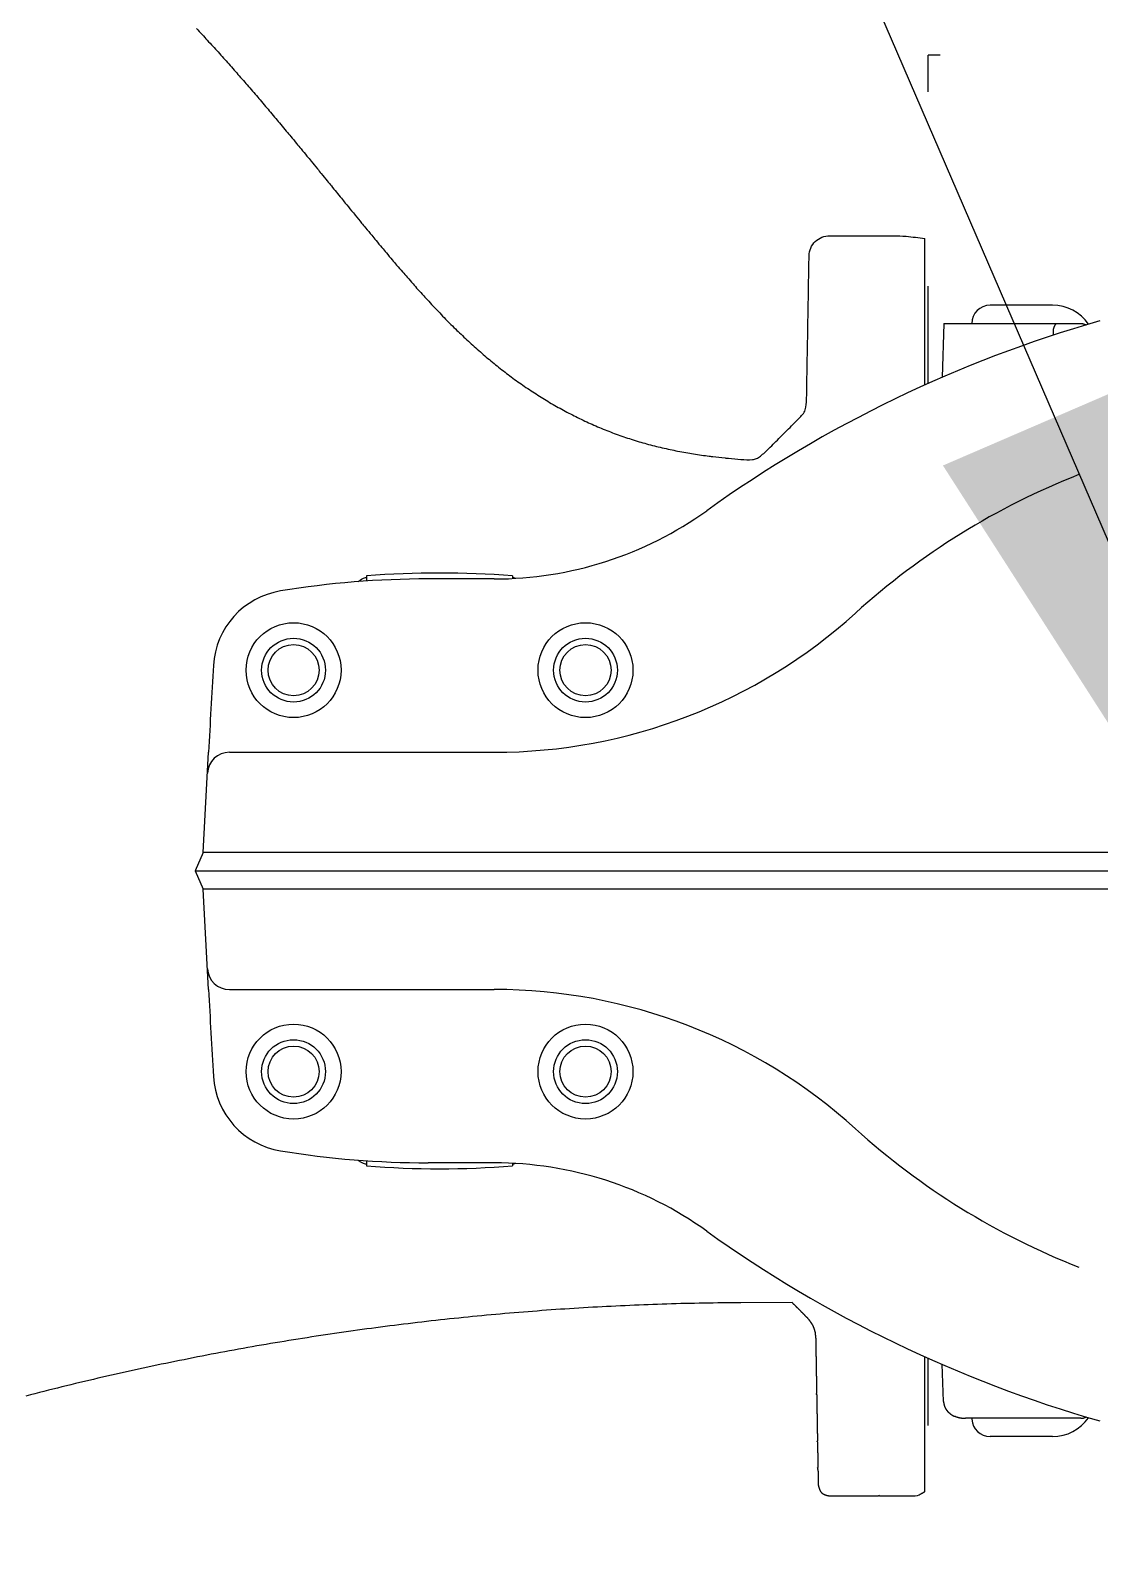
# Model space of a CAD drawing. Extents: x 0 to 216, y -5 to 280.
# Drawn here: x 124.646 to 128.084, y 201.171 to 206.032 of the extents above; entities that cross this region are included whole.
import ezdxf

# ---------------------------------------------------------------- set-up
doc = ezdxf.new("R2010")
doc.units = 0
doc.header["$LTSCALE"] = 10
doc.header["$MEASUREMENT"] = 0
doc.linetypes.add('SHORT_DASH', pattern=[0.125, 0.03125, -0.0625, 0.03125])
doc.layers.add('CADdetails-7-VERYFINE', color=7, linetype='CONTINUOUS')
doc.layers.add('CADdetails-9-EXTRAFINE', color=9, linetype='CONTINUOUS')
doc.styles.add('CADdetails-DIMENSIONS', font='ARIALN.TTF', dxfattribs={"height": 2.38})
doc.dimstyles.new('CADdetails-LEADER', dxfattribs={"dimtxt": 2.38, "dimasz": 2.38, "dimexe": 0.5, "dimexo": 1.5, "dimgap": 1, "dimtad": 0, "dimzin": 0, "dimdsep": 46, "dimtxsty": 'CADdetails-DIMENSIONS', "dimcen": 1, "dimclrd": 256, "dimclre": 256, "dimclrt": 256, "dimadec": 0, "dimazin": 0, "dimtfac": 1, "dimtdec": 4, "dimtofl": 0, "dimtmove": 0, "dimatfit": 3, "dimfxl": 1, "dimtolj": 1, "dimtzin": 0, "dimarcsym": 0})

msp = doc.modelspace()

# ---------------------------------------------------------------- linework, layer by layer
at = {"layer": 'CADdetails-9-EXTRAFINE', "linetype": 'SHORT_DASH'}
for p, q in [((132.2583, 205.9518), (127.532, 205.9518)), ((127.532, 204.8966), (127.532, 205.9518)), ((127.532, 191.2347), (127.532, 201.7638))]:
    msp.add_line(p, q, dxfattribs=at)
at = {"layer": 'CADdetails-9-EXTRAFINE', "linetype": 'Continuous'}
for p, q in [((127.5215, 204.8919), (127.5215, 205.3624)), ((127.9318, 205.1482), (127.7311, 205.1482)), ((127.5829, 205.0895), (127.5769, 204.9163)), ((127.5829, 205.0895), (128.0224, 205.0895)), ((127.934, 205.0639), (127.934, 205.0519)), ((127.9711, 205.0639), (127.9712, 205.0639)), ((125.7031, 204.262), (125.7067, 204.2651)), ((125.7067, 204.2651), (125.7105, 204.2679)), ((125.7105, 204.2679), (125.7167, 204.2711)), ((125.7167, 204.2711), (125.7233, 204.2728)), ((125.7233, 204.2728), (125.727, 204.2733)), ((125.727, 204.2781), (125.727, 204.2617)), ((126.1375, 204.2685), (125.9248, 204.2685)), ((126.1961, 204.2781), (126.1961, 204.2708)), ((126.1961, 204.2733), (126.1998, 204.2728)), ((126.1998, 204.2728), (126.2064, 204.2711)), ((125.7031, 204.262), (125.7004, 204.2595)), ((125.2023, 203.3888), (125.2192, 203.7114)), ((125.286, 203.7114), (126.1375, 203.7114)), ((125.2023, 203.3888), (125.1765, 203.3302)), ((129.7762, 203.3888), (125.2023, 203.3888)), ((125.1765, 203.3302), (129.802, 203.3302)), ((125.1765, 203.3302), (125.2023, 203.2716)), ((129.7762, 203.2716), (125.2023, 203.2716)), ((125.2192, 202.949), (125.2023, 203.2716)), ((125.286, 202.949), (126.1375, 202.949)), ((125.7004, 202.4008), (125.7031, 202.3984)), ((125.7067, 202.3953), (125.7031, 202.3984)), ((125.7105, 202.3925), (125.7067, 202.3953)), ((125.7167, 202.3893), (125.7105, 202.3925)), ((125.7233, 202.3876), (125.7167, 202.3893)), ((125.727, 202.3871), (125.7233, 202.3876)), ((125.727, 202.3987), (125.727, 202.3823)), ((126.1375, 202.3919), (125.9248, 202.3919)), ((126.1961, 202.3903), (126.1961, 202.3823)), ((126.1998, 202.3876), (126.1961, 202.3871)), ((126.2064, 202.3893), (126.1998, 202.3876)), ((126.2069, 202.3896), (126.2064, 202.3893)), ((126.5135, 201.9307), (126.4987, 201.9299)), ((126.5284, 201.9314), (126.5135, 201.9307)), ((126.5433, 201.9321), (126.5284, 201.9314)), ((126.5582, 201.9328), (126.5433, 201.9321)), ((126.573, 201.9335), (126.5582, 201.9328)), ((126.5879, 201.9341), (126.573, 201.9335)), ((126.6028, 201.9348), (126.5879, 201.9341)), ((126.6177, 201.9354), (126.6028, 201.9348)), ((126.6326, 201.9359), (126.6177, 201.9354)), ((126.6475, 201.9365), (126.6326, 201.9359)), ((126.6623, 201.937), (126.6475, 201.9365)), ((126.6772, 201.9375), (126.6623, 201.937)), ((126.6921, 201.938), (126.6772, 201.9375)), ((126.707, 201.9384), (126.6921, 201.938)), ((126.7219, 201.9389), (126.707, 201.9384)), ((126.7368, 201.9393), (126.7219, 201.9389)), ((126.7516, 201.9397), (126.7368, 201.9393)), ((126.7665, 201.94), (126.7516, 201.9397)), ((126.7814, 201.9403), (126.7665, 201.94)), ((126.7963, 201.9406), (126.7814, 201.9403)), ((126.8112, 201.9409), (126.7963, 201.9406)), ((126.8261, 201.9411), (126.8112, 201.9409)), ((126.841, 201.9414), (126.8261, 201.9411)), ((126.8559, 201.9416), (126.841, 201.9414)), ((126.8707, 201.9417), (126.8559, 201.9416)), ((126.8857, 201.9419), (126.8707, 201.9417)), ((126.9006, 201.942), (126.8857, 201.9419)), ((126.9154, 201.9421), (126.9006, 201.942)), ((126.9303, 201.9422), (126.9154, 201.9421)), ((127.0947, 201.9431), (126.9303, 201.9422)), ((125.9199, 201.8819), (125.9051, 201.8802)), ((125.9347, 201.8836), (125.9199, 201.8819)), ((125.9495, 201.8853), (125.9347, 201.8836)), ((125.9643, 201.8869), (125.9495, 201.8853)), ((125.9791, 201.8885), (125.9643, 201.8869)), ((125.9939, 201.8901), (125.9791, 201.8885)), ((126.0087, 201.8917), (125.9939, 201.8901)), ((126.0235, 201.8932), (126.0087, 201.8917)), ((126.0384, 201.8947), (126.0235, 201.8932)), ((126.0532, 201.8962), (126.0384, 201.8947)), ((126.068, 201.8977), (126.0532, 201.8962)), ((126.0828, 201.8991), (126.068, 201.8977)), ((126.0976, 201.9005), (126.0828, 201.8991)), ((126.1125, 201.9019), (126.0976, 201.9005)), ((126.1273, 201.9033), (126.1125, 201.9019)), ((126.1421, 201.9047), (126.1273, 201.9033)), ((126.157, 201.906), (126.1421, 201.9047)), ((126.1718, 201.9073), (126.157, 201.906)), ((126.1866, 201.9086), (126.1718, 201.9073)), ((126.2015, 201.9098), (126.1866, 201.9086)), ((126.2163, 201.9111), (126.2015, 201.9098)), ((126.2312, 201.9123), (126.2163, 201.9111)), ((126.246, 201.9134), (126.2312, 201.9123)), ((126.2609, 201.9146), (126.246, 201.9134)), ((126.2757, 201.9157), (126.2609, 201.9146)), ((126.2906, 201.9169), (126.2757, 201.9157)), ((126.3054, 201.918), (126.2906, 201.9169)), ((126.3203, 201.919), (126.3054, 201.918)), ((126.3351, 201.9201), (126.3203, 201.919)), ((126.35, 201.9211), (126.3351, 201.9201)), ((126.3648, 201.9221), (126.35, 201.9211)), ((126.3797, 201.923), (126.3648, 201.9221)), ((126.3946, 201.924), (126.3797, 201.923)), ((126.4094, 201.9249), (126.3946, 201.924)), ((126.4243, 201.9258), (126.4094, 201.9249)), ((126.4392, 201.9267), (126.4243, 201.9258)), ((126.454, 201.9275), (126.4392, 201.9267)), ((126.4689, 201.9284), (126.454, 201.9275)), ((126.4838, 201.9292), (126.4689, 201.9284)), ((126.4987, 201.9299), (126.4838, 201.9292)), ((125.5656, 201.8346), (125.5509, 201.8323)), ((125.5803, 201.8368), (125.5656, 201.8346)), ((125.5951, 201.839), (125.5803, 201.8368)), ((125.6098, 201.8412), (125.5951, 201.839)), ((125.6245, 201.8434), (125.6098, 201.8412)), ((125.6393, 201.8456), (125.6245, 201.8434)), ((125.654, 201.8477), (125.6393, 201.8456)), ((125.6688, 201.8498), (125.654, 201.8477)), ((125.6835, 201.8519), (125.6688, 201.8498)), ((125.6983, 201.8539), (125.6835, 201.8519)), ((125.713, 201.856), (125.6983, 201.8539)), ((125.7278, 201.858), (125.713, 201.856)), ((125.7425, 201.86), (125.7278, 201.858)), ((125.7573, 201.8619), (125.7425, 201.86)), ((125.7721, 201.8638), (125.7573, 201.8619)), ((125.7868, 201.8658), (125.7721, 201.8638)), ((125.8016, 201.8677), (125.7868, 201.8658)), ((125.8164, 201.8695), (125.8016, 201.8677)), ((125.8312, 201.8714), (125.8164, 201.8695)), ((125.8459, 201.8732), (125.8312, 201.8714)), ((125.8607, 201.875), (125.8459, 201.8732)), ((125.8755, 201.8768), (125.8607, 201.875)), ((125.8903, 201.8785), (125.8755, 201.8768)), ((125.9051, 201.8802), (125.8903, 201.8785)), ((125.2719, 201.7848), (125.2573, 201.7821)), ((125.2866, 201.7875), (125.2719, 201.7848)), ((125.3012, 201.7902), (125.2866, 201.7875)), ((125.3159, 201.7929), (125.3012, 201.7902)), ((125.3305, 201.7955), (125.3159, 201.7929)), ((125.3452, 201.7981), (125.3305, 201.7955)), ((125.3599, 201.8007), (125.3452, 201.7981)), ((125.3745, 201.8033), (125.3599, 201.8007)), ((125.3892, 201.8058), (125.3745, 201.8033)), ((125.4039, 201.8084), (125.3892, 201.8058)), ((125.4186, 201.8109), (125.4039, 201.8084)), ((125.4333, 201.8133), (125.4186, 201.8109)), ((125.448, 201.8158), (125.4333, 201.8133)), ((125.4627, 201.8182), (125.448, 201.8158)), ((125.4774, 201.8206), (125.4627, 201.8182)), ((125.4921, 201.823), (125.4774, 201.8206)), ((125.5068, 201.8254), (125.4921, 201.823)), ((125.5215, 201.8277), (125.5068, 201.8254)), ((125.5362, 201.83), (125.5215, 201.8277)), ((125.5509, 201.8323), (125.5362, 201.83)), ((125.0382, 201.7382), (125.0237, 201.7351)), ((125.0528, 201.7413), (125.0382, 201.7382)), ((125.0674, 201.7444), (125.0528, 201.7413)), ((125.082, 201.7474), (125.0674, 201.7444)), ((125.0965, 201.7504), (125.082, 201.7474)), ((125.1111, 201.7534), (125.0965, 201.7504)), ((125.1257, 201.7564), (125.1111, 201.7534)), ((125.1403, 201.7593), (125.1257, 201.7564)), ((125.1549, 201.7623), (125.1403, 201.7593)), ((125.1695, 201.7652), (125.1549, 201.7623)), ((125.1842, 201.768), (125.1695, 201.7652)), ((125.1988, 201.7709), (125.1842, 201.768)), ((125.2134, 201.7737), (125.1988, 201.7709)), ((125.228, 201.7765), (125.2134, 201.7737)), ((125.2427, 201.7793), (125.228, 201.7765)), ((125.2573, 201.7821), (125.2427, 201.7793)), ((127.5215, 201.3347), (127.5215, 201.7687)), ((127.5811, 201.6245), (127.5769, 201.7445)), ((124.8203, 201.6892), (124.8058, 201.6857)), ((124.8348, 201.6926), (124.8203, 201.6892)), ((124.8493, 201.696), (124.8348, 201.6926)), ((124.8638, 201.6994), (124.8493, 201.696)), ((124.8783, 201.7028), (124.8638, 201.6994)), ((124.8928, 201.7061), (124.8783, 201.7028)), ((124.9073, 201.7094), (124.8928, 201.7061)), ((124.9218, 201.7127), (124.9073, 201.7094)), ((124.9364, 201.716), (124.9218, 201.7127)), ((124.9509, 201.7193), (124.9364, 201.716)), ((124.9654, 201.7225), (124.9509, 201.7193)), ((124.98, 201.7257), (124.9654, 201.7225)), ((124.9945, 201.7289), (124.98, 201.7257)), ((125.0091, 201.732), (124.9945, 201.7289)), ((125.0237, 201.7351), (125.0091, 201.732)), ((124.6468, 201.6462), (124.6324, 201.6425)), ((124.6612, 201.6499), (124.6468, 201.6462)), ((124.6756, 201.6536), (124.6612, 201.6499)), ((124.6901, 201.6573), (124.6756, 201.6536)), ((124.7045, 201.6609), (124.6901, 201.6573)), ((124.719, 201.6645), (124.7045, 201.6609)), ((124.7334, 201.6681), (124.719, 201.6645)), ((124.7479, 201.6717), (124.7334, 201.6681)), ((124.7623, 201.6752), (124.7479, 201.6717)), ((124.7768, 201.6788), (124.7623, 201.6752)), ((124.7913, 201.6823), (124.7768, 201.6788)), ((124.8058, 201.6857), (124.7913, 201.6823)), ((127.6014, 201.5869), (127.6015, 201.5868)), ((127.6208, 201.5763), (127.6208, 201.5763)), ((128.0224, 201.5709), (127.6525, 201.5709)), ((127.6723, 201.5709), (127.6725, 201.5678)), ((127.9318, 201.5122), (127.7311, 201.5122)), ((127.497, 201.3214), (127.4908, 201.3206)), ((127.5026, 201.3237), (127.497, 201.3214))]:
    msp.add_line(p, q, dxfattribs=at)
for points in [[(125.1802, 206.0377, -0.001059), (125.1983, 206.0183, -0.001135), (125.2151, 206.0001, -0.001025), (125.2328, 205.9807, -0.001078), (125.2496, 205.9622, -0.000982), (125.2674, 205.9425, -0.001049), (125.2839, 205.924, -0.000919), (125.3015, 205.9041, -0.00099), (125.3178, 205.8856, -0.000816), (125.3355, 205.8653, -0.0009), (125.3515, 205.8469, -0.000723), (125.3692, 205.8264, -0.000812), (125.3849, 205.808, -0.000639), (125.4026, 205.7871, -0.000735), (125.4181, 205.7689, -0.000543), (125.4357, 205.7479, -0.000623), (125.451, 205.7296, -0.00045), (125.4691, 205.708, -0.00055), (125.4838, 205.6902, -0.000372), (125.5019, 205.6684, -0.000459), (125.5165, 205.6507, -0.000265), (125.5355, 205.6276, -0.000371), (125.549, 205.6111, -0.000162), (125.5689, 205.5869, -0.000254), (125.5815, 205.5714, -0.000063), (125.6009, 205.5477, -0.000094), (125.6139, 205.5316, -0.000078), (125.6301, 205.5118, 0.000068), (125.6463, 205.4919, 0.000099), (125.6587, 205.4766, 0.000062), (125.6787, 205.4521, 0.000328), (125.6909, 205.4373, 0.000196), (125.7112, 205.4125, 0.00051), (125.7239, 205.397, 0.000325), (125.7438, 205.3729, 0.000687), (125.7575, 205.3563, 0.000495), (125.7765, 205.3334, 0.000999), (125.7907, 205.3165, 0.000754), (125.8095, 205.2941, 0.001289), (125.8238, 205.2773, 0.000975), (125.8428, 205.2551, 0.001578), (125.8578, 205.2379, 0.001269), (125.8765, 205.2165, 0.002036), (125.8918, 205.1993, 0.001661), (125.9107, 205.1783, 0.002437), (125.9267, 205.1608, 0.002086), (125.9456, 205.1406, 0.002763), (125.9621, 205.1233, 0.002424), (125.9811, 205.1037, 0.003003), (125.9982, 205.0865, 0.002696), (126.0175, 205.0675, 0.003311), (126.035, 205.0506, 0.002991), (126.0547, 205.0322, 0.003673), (126.0728, 205.0157, 0.003351), (126.0928, 204.9979, 0.004027), (126.1115, 204.9818, 0.00373), (126.132, 204.9648, 0.004279), (126.1512, 204.9492, 0.004002), (126.1721, 204.9329, 0.004462), (126.1923, 204.9177, 0.004316), (126.2134, 204.9024, 0.004614), (126.2341, 204.8879, 0.004492), (126.2557, 204.8734, 0.004557), (126.277, 204.8595, 0.004486), (126.299, 204.8459, 0.004573), (126.3208, 204.8329, 0.004483), (126.3433, 204.82, 0.004741), (126.3654, 204.8079, 0.00459), (126.3885, 204.7958, 0.004991), (126.4111, 204.7845, 0.004841), (126.4346, 204.7733, 0.005189), (126.4576, 204.7629, 0.005013), (126.4816, 204.7527, 0.005257), (126.5053, 204.7432, 0.005212), (126.5294, 204.734, 0.005306), (126.5535, 204.7255, 0.005316), (126.5779, 204.7174, 0.005139), (126.6028, 204.7097, 0.005311), (126.627, 204.7028, 0.004858), (126.6526, 204.6961, 0.005155), (126.6768, 204.6902, 0.004408), (126.7028, 204.6844, 0.004782), (126.7269, 204.6796, 0.003914), (126.7537, 204.6746, 0.004435), (126.7774, 204.6706, 0.003393), (126.804, 204.6666, 0.003735), (126.8282, 204.6633, 0.002917), (126.8405, 204.6618, 0.000928), (126.8791, 204.6573, 0.005184), (126.8905, 204.6562, 0.001495), (126.9302, 204.6526, 0.035818), (126.9673, 204.652, 0.095873), (126.9808, 204.6555, 0.062246), (126.993, 204.6632, 0.024458), (127.0201, 204.6878, 0.00001), (127.0382, 204.7059, -0.000054), (127.0564, 204.7241, -0.000007), (127.0745, 204.7422, 0.000002), (127.0926, 204.7603, 0.003198), (127.1165, 204.7845, 0.006291), (127.1284, 204.797, 0.122148), (127.1367, 204.812, 0.061208), (127.1414, 204.8456, 0.000175), (127.1418, 204.8712, -0.000345), (127.1422, 204.8968, 0), (127.1431, 204.9479, -0.000148), (127.1431, 204.9481, -0.00005), (127.1435, 204.9737, 0.000044), (127.144, 204.9994, 0.000007), (127.1448, 205.0425, 0.000038), (127.1449, 205.0507, 0.000038), (127.1453, 205.0763, -0.000029), (127.1458, 205.1019, -0.00015), (127.1467, 205.1532, 0.000595), (127.1476, 205.2045, -0.002361), (127.1485, 205.2557, 0.000288), (127.1489, 205.2814, -0.00016), (127.1493, 205.307, -0.097801), (127.1547, 205.3321, -0.09873), (127.1692, 205.353, -0.096987), (127.1904, 205.3668, -0.096082), (127.2156, 205.3717, -0.000055), (127.2488, 205.3717, -0.000101), (127.2669, 205.3717, -0.001862), (127.3182, 205.3716, 0.000168), (127.3438, 205.3716, -0.000001), (127.3694, 205.3716, -0.000057), (127.3717, 205.3716, -0.000003), (127.4207, 205.3716, -0.022938), (127.4611, 205.3698, -0.015227), (127.5215, 205.3624)], [(127.9426, 205.0895, 0.000445), (127.9422, 205.0889, 0.000888), (127.942, 205.0885, 0.000002), (127.9414, 205.0876, 0.000171), (127.9414, 205.0876, 0.000386), (127.9411, 205.087, 0.000498), (127.9408, 205.0866, 0.00151), (127.9406, 205.0863, 0.000739), (127.9403, 205.0856, 0.000952), (127.94, 205.0851, 0.000901), (127.9397, 205.0846, 0.001695), (127.9395, 205.0842, 0.001238), (127.9391, 205.0836, 0.001949), (127.9389, 205.0831, 0.00195), (127.9386, 205.0827, 0.002153), (127.9384, 205.0822, 0.001536), (127.9381, 205.0817, 0.001993), (127.9378, 205.0811, 0.002123), (127.9376, 205.0807, 0.003241), (127.9374, 205.0802, 0.002603), (127.9371, 205.0797, 0.002808), (127.9369, 205.0792, 0.002539), (127.9366, 205.0787, 0.003271), (127.9364, 205.0782, 0.003234), (127.9362, 205.0777, 0.003787), (127.936, 205.0772, 0.00316), (127.9358, 205.0766, 0.003664), (127.9356, 205.0761, 0.003711), (127.9354, 205.0756, 0.004467), (127.9353, 205.0752, 0.003727), (127.9351, 205.0746, 0.004532), (127.935, 205.0741, 0.004775), (127.9348, 205.0736, 0.005213), (127.9347, 205.0731, 0.004395), (127.9346, 205.0725, 0.004615), (127.9344, 205.072, 0.004858), (127.9343, 205.0715, 0.005656), (127.9343, 205.071, 0.004939), (127.9342, 205.0704, 0.005545), (127.9341, 205.0698, 0.005922), (127.934, 205.0693, 0.005857), (127.934, 205.0688, 0.006537), (127.934, 205.0683, 0.003796), (127.9339, 205.0677, 0.004101), (127.9339, 205.0672, 0.002679), (127.9339, 205.0671, 0.000089), (127.9339, 205.0661, 0.006627), (127.9339, 205.0652, 0.004484), (127.934, 205.0639)], [(128.0224, 205.0895), (128.0228, 205.0895), (128.0232, 205.0894, -0.003883), (128.0234, 205.0894, 0.003883), (128.0236, 205.0894), (128.024, 205.0894), (128.0245, 205.0893, -0.000285), (128.0247, 205.0893, 0.000021), (128.0249, 205.0893, 0.000264), (128.0251, 205.0893, -0.000285), (128.0253, 205.0893, -0.003288), (128.0255, 205.0893, 0.003047), (128.0257, 205.0892, 0.000121), (128.0259, 205.0892, 0.000142), (128.0261, 205.0892), (128.0265, 205.0892), (128.0269, 205.0891, -0.003883), (128.0271, 205.0891, 0.003883), (128.0273, 205.0891), (128.0277, 205.0891), (128.0281, 205.089, -0.000142), (128.0283, 205.089, -0.000121), (128.0285, 205.089, -0.003047), (128.0288, 205.089, 0.003288), (128.029, 205.089, 0.000285), (128.0292, 205.089, -0.000201), (128.0294, 205.0889), (128.0298, 205.0889, -0.000751), (128.0301, 205.0889, -0.000502), (128.0306, 205.0888)], [(128.0306, 205.0888), (128.031, 205.0887), (128.0314, 205.0885, -1), (128.0318, 205.0884), (128.0322, 205.0882, -0.003152), (128.0324, 205.0881, 0.003152), (128.0326, 205.088, 1), (128.033, 205.0879), (128.0334, 205.0877), (128.0338, 205.0875), (128.0342, 205.0874, -0.003152), (128.0344, 205.0873, 0.003152), (128.0346, 205.0872), (128.035, 205.0871), (128.0354, 205.0869), (128.0358, 205.0867), (128.0362, 205.0866, -0.003152), (128.0364, 205.0865, 0.003152), (128.0366, 205.0864), (128.037, 205.0862), (128.0374, 205.0861), (128.0378, 205.0859, -0.000789), (128.0381, 205.0858, -0.000526), (128.0386, 205.0856)], [(128.0386, 205.0856, -0.004778), (128.0387, 205.0856, -0.009704), (128.0387, 205.0856), (128.0387, 205.0855, -1), (128.0388, 205.0855), (128.0388, 205.0854), (128.0389, 205.0854, 0.01941), (128.0389, 205.0854, -0.01941), (128.0389, 205.0854), (128.039, 205.0853), (128.039, 205.0853), (128.0391, 205.0852), (128.0391, 205.0852, 0.01941), (128.0391, 205.0852, -0.01941), (128.0391, 205.0852), (128.0392, 205.0851), (128.0392, 205.0851), (128.0393, 205.0851), (128.0393, 205.085, 0.01941), (128.0394, 205.085, -0.01941), (128.0394, 205.085), (128.0394, 205.0849), (128.0395, 205.0849), (128.0396, 205.0848)], [(127.1441, 201.8936, -0.000093), (127.1428, 201.8949, -0.000186), (127.1422, 201.8955, 0), (127.1402, 201.8975, 0), (127.1382, 201.8995, 0.000373), (127.1372, 201.9005, -0.000186), (127.1362, 201.9015, -0.000186), (127.1352, 201.9025, 0.000186), (127.1343, 201.9035, 0.000186), (127.1333, 201.9045, -0.000186), (127.1323, 201.9054, -0.000186), (127.1313, 201.9064, 0.000186), (127.1303, 201.9074, 0.000186), (127.1293, 201.9084, -0.000373), (127.1283, 201.9094, -0.000001), (127.1263, 201.9114, -0.000001), (127.1244, 201.9134, 0.000373), (127.1234, 201.9144, -0.000373), (127.1224, 201.9153, -0.000002), (127.1204, 201.9173, -0.000002), (127.1184, 201.9193, 0.000373), (127.1175, 201.9203, -0.000186), (127.1165, 201.9213, -0.000186), (127.1155, 201.9223, 0.000124), (127.1145, 201.9233, 0.000249), (127.1135, 201.9243, -0.000373), (127.1125, 201.9253, -0.000374), (127.1115, 201.9262, 0.000249), (127.1105, 201.9272, 0.000062), (127.1094, 201.9284, 0.000093), (127.1086, 201.9292, 0.000186), (127.1076, 201.9302, -0.000373), (127.1066, 201.9312, -0.000001), (127.1046, 201.9332, -0.000001), (127.1026, 201.9352, -0.000001), (127.1007, 201.9371, 0), (127.0987, 201.9391, -0.000186), (127.0971, 201.9407, -0.000124), (127.0947, 201.9431, 0)], [(127.1695, 201.8467, 0.000493), (127.1691, 201.8481, 0.000979), (127.1689, 201.8488, 0.000008), (127.1684, 201.8508, 0.000474), (127.1684, 201.8509, 0.001439), (127.1682, 201.8517, 0.000957), (127.1678, 201.853, 0.002045), (127.1675, 201.8539, 0.001608), (127.1672, 201.855, 0.002489), (127.1669, 201.8559, 0.001917), (127.1666, 201.8571, 0.002739), (127.1662, 201.8581, 0.002411), (127.1659, 201.8591, 0.003467), (127.1656, 201.86, 0.002802), (127.1652, 201.8612, 0.0039), (127.1648, 201.8621, 0.003664), (127.1644, 201.8631, 0.004559), (127.164, 201.8641, 0.004256), (127.1636, 201.8651, 0.004083), (127.1631, 201.8661, 0.004224), (127.1627, 201.867, 0.003692), (127.1622, 201.868, 0.003827), (127.1617, 201.8689, 0.00345), (127.1612, 201.8699, 0.003825), (127.1607, 201.8708, 0.003303), (127.1601, 201.8718, 0.003526), (127.1596, 201.8727, 0.002757), (127.159, 201.8736, 0.002975), (127.1585, 201.8745, 0.002578), (127.1579, 201.8755, 0.002984), (127.1573, 201.8763, 0.002456), (127.1567, 201.8772, 0.002552), (127.1561, 201.8781, 0.001999), (127.1555, 201.879, 0.002406), (127.1549, 201.8798, 0.001845), (127.1542, 201.8808, 0.002025), (127.1536, 201.8816, 0.001458), (127.1529, 201.8825, 0.001716), (127.1523, 201.8833, 0.001339), (127.1516, 201.8843, 0.001721), (127.151, 201.885, 0.000986), (127.1503, 201.8859, 0.001014), (127.1496, 201.8868, 0.000733), (127.1488, 201.8879, 0.001304), (127.1483, 201.8885, 0.000649), (127.1483, 201.8885, 0.000003), (127.1469, 201.8902, 0.000864), (127.1458, 201.8915, 0.000579), (127.1441, 201.8936)], [(127.1716, 201.8285, -0.000447), (127.1715, 201.8291, -0.000892), (127.1715, 201.8294, -0.000006), (127.1714, 201.8299, 0.000944), (127.1714, 201.8304, 0.000846), (127.1713, 201.8308, -0.001607), (127.1713, 201.8313), (127.1712, 201.8322), (127.1711, 201.8331, 0.001607), (127.171, 201.8335, -0.000854), (127.171, 201.834, -0.000754), (127.1709, 201.8344, 0.000752), (127.1709, 201.8349, 0.000667), (127.1708, 201.8353, -0.000667), (127.1708, 201.8358, -0.000752), (127.1707, 201.8363, 0.000754), (127.1707, 201.8367, 0.000854), (127.1706, 201.8372, -0.001607), (127.1706, 201.8376), (127.1704, 201.8385), (127.1703, 201.8394, 0.001419), (127.1703, 201.8399, -0.000667), (127.1702, 201.8403, -0.000752), (127.1702, 201.8408, 0.000754), (127.1701, 201.8412, 0.000854), (127.1701, 201.8417, -0.000804), (127.17, 201.8422, -0.000803), (127.17, 201.8426, 0.000803), (127.1699, 201.8431, 0.000804), (127.1699, 201.8435, -0.001114), (127.1698, 201.844, -0.000493), (127.1698, 201.8444, 0.000001), (127.1697, 201.8449, 0.000355), (127.1696, 201.8456, 0.000237), (127.1695, 201.8467)], [(127.1753, 201.6168), (127.1752, 201.6211), (127.1751, 201.6253, -0.000006), (127.1751, 201.6274, 0.000006), (127.1751, 201.6295), (127.175, 201.6338), (127.1749, 201.638, -0.000006), (127.1749, 201.6401, 0.000006), (127.1748, 201.6422), (127.1748, 201.6465, -1), (127.1747, 201.6507, -0.000006), (127.1747, 201.6528, 0.000006), (127.1746, 201.655), (127.1746, 201.6592), (127.1745, 201.6634, -0.000006), (127.1744, 201.6655, 0.000006), (127.1744, 201.6677), (127.1743, 201.6719), (127.1743, 201.6761, -0.000006), (127.1742, 201.6782, 0.000006), (127.1742, 201.6804), (127.1741, 201.6846), (127.174, 201.6888, -0.000006), (127.174, 201.6909, 0.000006), (127.174, 201.6931), (127.1739, 201.6973), (127.1738, 201.7015, -0.000006), (127.1738, 201.7036, 0.000006), (127.1737, 201.7058), (127.1737, 201.71), (127.1736, 201.7142, -0.000006), (127.1736, 201.7163, 0.000006), (127.1735, 201.7185), (127.1734, 201.7227), (127.1734, 201.7269, -0.000006), (127.1733, 201.729, 0.000006), (127.1733, 201.7312), (127.1732, 201.7354), (127.1731, 201.7396, -0.000006), (127.1731, 201.7417, 0.000006), (127.1731, 201.7439), (127.173, 201.7481), (127.1729, 201.7523, -0.000006), (127.1729, 201.7544, 0.000006), (127.1729, 201.7566), (127.1728, 201.7608, 0), (127.1727, 201.765, -0.000006), (127.1727, 201.7672, 0.000006), (127.1726, 201.7693, 0), (127.1726, 201.7735, 0), (127.1725, 201.7777, -0.000006), (127.1724, 201.7799, 0.000006), (127.1724, 201.782, 0), (127.1723, 201.7862, 0), (127.1723, 201.7904, 0), (127.1722, 201.7947, 0.000006), (127.1722, 201.7968, -0.000006), (127.1721, 201.7989, -0.000343), (127.1721, 201.801, 0.000337), (127.172, 201.8031, 0.000003), (127.172, 201.8053, 0.000003), (127.172, 201.8074), (127.1719, 201.8116), (127.1718, 201.8158), (127.1717, 201.8201, 0.000003), (127.1717, 201.8235, 0.000002), (127.1716, 201.8285)], [(127.1758, 201.5882, -0.000262), (127.1758, 201.5892, -0.000524), (127.1758, 201.5896, -0.000002), (127.1758, 201.5904, 0.000524), (127.1757, 201.5911, 0.000506), (127.1757, 201.5918, -0.000997), (127.1757, 201.5925, -0.000008), (127.1757, 201.593, -0.000004), (127.1757, 201.5939, -0.000009), (127.1757, 201.5947, 0.000017), (127.1757, 201.5954, 0.001014), (127.1757, 201.5961, -0.000512), (127.1756, 201.5968, -0.000502), (127.1756, 201.5975, 0.000502), (127.1756, 201.5982, 0.000512), (127.1756, 201.5989, -0.000506), (127.1756, 201.5997, -0.000524), (127.1756, 201.6004, 0.000521), (127.1756, 201.6011, 0.000529), (127.1756, 201.6018, -0.000524), (127.1755, 201.6025, -0.000525), (127.1755, 201.6032, 0.000525), (127.1755, 201.604, 0.000524), (127.1755, 201.6047, -0.00105), (127.1755, 201.6054), (127.1755, 201.6068), (127.1754, 201.6083, 0.00105), (127.1754, 201.609, -0.000529), (127.1754, 201.6097, -0.000521), (127.1754, 201.6104, 0.000524), (127.1754, 201.6111, 0.000506), (127.1754, 201.6118, -0.000684), (127.1754, 201.6126, -0.00033), (127.1754, 201.6133, 0.000001), (127.1753, 201.614, 0.000249), (127.1753, 201.6151, 0.000166), (127.1753, 201.6168)], [(127.5811, 201.6245, 0.000098), (127.5812, 201.624, 0.000195), (127.5812, 201.6238, 0.000001), (127.5814, 201.623, 0.000154), (127.5814, 201.623, 0.001142), (127.5815, 201.6226, -0.001142), (127.5815, 201.6222, -0.000153), (127.5816, 201.622, -0.000086), (127.5817, 201.6215, -0.000219), (127.5818, 201.6211, 0.000391), (127.5819, 201.6207, 0.001449), (127.582, 201.6203, -0.001196), (127.582, 201.6199, -0.000126), (127.5821, 201.6197, -0.000077), (127.5822, 201.6192, -0.000238), (127.5823, 201.6188, 0.000334), (127.5824, 201.6184, 0.001903), (127.5824, 201.618, -0.001903), (127.5825, 201.6176, -0.000334), (127.5826, 201.6173, 0.000238), (127.5827, 201.6169, 0.000077), (127.5828, 201.6164, 0.000126), (127.5829, 201.6161, 0.001196), (127.5829, 201.6157, -0.001449), (127.583, 201.6153, -0.000391), (127.5831, 201.615, 0.000219), (127.5832, 201.6146, 0.000086), (127.5833, 201.6141, 0.000153), (127.5833, 201.6138, 0.001142), (127.5834, 201.6134, -0.001142), (127.5835, 201.613, -0.000153), (127.5836, 201.6126, -0.000195), (127.5837, 201.6123), (127.5838, 201.6115), (127.584, 201.6107, 0.000558), (127.5841, 201.6101, 0.000372), (127.5843, 201.6092)], [(127.5843, 201.6092, 0.000371), (127.5845, 201.609, 0.000741), (127.5845, 201.6088, 0.000009), (127.5846, 201.6086, -0.001494), (127.5847, 201.6084, -0.001541), (127.5848, 201.6082, 0.001037), (127.5849, 201.6081, 0.000253), (127.585, 201.6079, 0.00025), (127.5851, 201.6077, 0.000992), (127.5852, 201.6075, -0.001494), (127.5853, 201.6073, -0.001541), (127.5854, 201.6071, 0.001037), (127.5855, 201.6069, 0.000253), (127.5856, 201.6067, 0.00025), (127.5857, 201.6065, 0.000992), (127.5858, 201.6063, -0.001494), (127.5859, 201.6061, -0.001541), (127.586, 201.6059, 0.001037), (127.5861, 201.6057, 0.000253), (127.5862, 201.6055, 0.00025), (127.5863, 201.6054, 0.000992), (127.5864, 201.6052, -0.001494), (127.5865, 201.605, -0.001541), (127.5866, 201.6048, 0.001037), (127.5867, 201.6046, 0.000253), (127.5868, 201.6044, 0.00025), (127.5869, 201.6042, 0.000992), (127.587, 201.604, -0.001494), (127.5871, 201.6038, -0.001541), (127.5872, 201.6036, 0.001025), (127.5873, 201.6034, 0.000518), (127.5874, 201.6032, -0.000386), (127.5875, 201.603, -0.001157), (127.5876, 201.6028, 0.001158), (127.5877, 201.6026, 0.003434), (127.5878, 201.6025, -0.000021), (127.5879, 201.6023, -0.002285), (127.588, 201.602, -0.001532), (127.5882, 201.6015)], [(127.5882, 201.6015), (127.5887, 201.6008, 0.000185), (127.5891, 201.6002, 0.001297), (127.5893, 201.6, 0.000502), (127.5896, 201.5995, 0.000798), (127.5898, 201.5992, 0.00085), (127.59, 201.5989, 0.001212), (127.5902, 201.5987, 0.000704), (127.5905, 201.5982, 0.001147), (127.5908, 201.5979, 0.001394), (127.591, 201.5976, 0.001977), (127.5911, 201.5974, 0.001209), (127.5914, 201.597, 0.001414), (127.5917, 201.5966, 0.00173), (127.5919, 201.5963, 0.002218), (127.5921, 201.5961, 0.00144), (127.5924, 201.5957, 0.00193), (127.5927, 201.5954, 0.001902), (127.5929, 201.5951, 0.003385), (127.5932, 201.5948, 0.004), (127.5934, 201.5945, 0.002009), (127.5936, 201.5943, 0.001328), (127.5939, 201.5939, 0.001324), (127.5943, 201.5935, 0.002664), (127.5945, 201.5934, 0.003328), (127.5947, 201.5931, 0.001989), (127.595, 201.5928, 0.001318), (127.5954, 201.5924, 0.002207), (127.5956, 201.5922, 0.001775), (127.5958, 201.592, 0.001442), (127.5961, 201.5917, 0.001204), (127.5964, 201.5913, 0.001679), (127.5967, 201.5911, 0.001645), (127.597, 201.5908, 0.001616), (127.5973, 201.5906, 0.000981), (127.5976, 201.5903, 0.001332), (127.5978, 201.59, 0.000675), (127.5981, 201.5898, 0.000671), (127.5984, 201.5895, 0.000648), (127.5988, 201.5892, 0.000969), (127.599, 201.589, 0.000968), (127.5993, 201.5887, 0.001113), (127.5996, 201.5885, 0.000202), (127.5996, 201.5884, 0.000001), (127.6002, 201.5879, 0.00035), (127.6007, 201.5875, 0.000234), (127.6014, 201.5869)], [(127.1799, 201.3551, 0.000002), (127.1798, 201.3577, 0.000003), (127.1798, 201.359), (127.1797, 201.3628, -0.000003), (127.1797, 201.3648, 0.000003), (127.1796, 201.3667, 0.000003), (127.1796, 201.3687, -0.000003), (127.1796, 201.3706), (127.1795, 201.3745, 0.000007), (127.1795, 201.3764, -0.000007), (127.1794, 201.3784, -0.00038), (127.1794, 201.3803, 0.00038), (127.1794, 201.3823, 0.000007), (127.1793, 201.3842, -0.000007), (127.1793, 201.3862), (127.1792, 201.39, 0.000003), (127.1792, 201.392, -0.000003), (127.1792, 201.3939, -0.000003), (127.1791, 201.3959, 0.000003), (127.1791, 201.3978, 0.000003), (127.1791, 201.3998, -0.000003), (127.179, 201.4017, -0.000003), (127.179, 201.4036, 0.000007), (127.179, 201.4056, -1), (127.1789, 201.4095, -1), (127.1788, 201.4134, -0.000007), (127.1788, 201.4153, 0.000003), (127.1788, 201.4172, 0.000003), (127.1787, 201.4192, -0.000003), (127.1787, 201.4211, -0.000003), (127.1787, 201.4231, 0.000003), (127.1786, 201.425, 0.000003), (127.1786, 201.427, -0.000003), (127.1786, 201.4289, -0.000003), (127.1785, 201.4308, 0.000003), (127.1785, 201.4328), (127.1784, 201.4367, -0.000003), (127.1784, 201.4386, -0.000003), (127.1784, 201.4406, -0.000367), (127.1783, 201.4425, 0.000367), (127.1783, 201.4444, 0.000003), (127.1783, 201.4464, 0.000003), (127.1782, 201.4483), (127.1782, 201.4522, -0.000003), (127.1781, 201.4542, 0.000003), (127.1781, 201.4561, 0.000003), (127.1781, 201.458, -0.000003), (127.178, 201.46, -0.000003), (127.178, 201.4619, 0.000003), (127.178, 201.4639, 0.000003), (127.1779, 201.4658, -0.000003), (127.1779, 201.4678, -0.000003), (127.1779, 201.4697, 0.000007), (127.1778, 201.4716), (127.1778, 201.4755), (127.1777, 201.4794, -0.000007), (127.1777, 201.4814, 0.000003), (127.1776, 201.4833, 0.000003), (127.1776, 201.4852, -0.000003), (127.1775, 201.4872, -0.000003), (127.1775, 201.4891, 0.000003), (127.1775, 201.4911, 0.000003), (127.1774, 201.493, -0.000003), (127.1774, 201.495, -1), (127.1773, 201.4988, 0.000007), (127.1773, 201.5008, -0.000007), (127.1773, 201.5027, -0.00038), (127.1772, 201.5047, 0.00038), (127.1772, 201.5066, 0.000007), (127.1772, 201.5086, -0.000007), (127.1771, 201.5105), (127.1771, 201.5144, 0.000003), (127.177, 201.5163, -0.000003), (127.177, 201.5183, -0.000003), (127.177, 201.5202, 0.000003), (127.1769, 201.5222, 0.000003), (127.1769, 201.5241, -0.000003), (127.1769, 201.526, -0.000003), (127.1768, 201.528, 0.000003), (127.1768, 201.5299, 0.000003), (127.1768, 201.5319, -0.000003), (127.1767, 201.5338, -0.000003), (127.1767, 201.5358, 0.000003), (127.1767, 201.5377, 0.000003), (127.1766, 201.5396, -0.000003), (127.1766, 201.5416, -0.000003), (127.1766, 201.5435, 0.000007), (127.1765, 201.5455), (127.1765, 201.5494), (127.1764, 201.5532, -0.000007), (127.1764, 201.5552, 0.000003), (127.1763, 201.5571), (127.1763, 201.561, -0.000003), (127.1762, 201.563, -0.000003), (127.1762, 201.5649, -0.000367), (127.1762, 201.5668, 0.000367), (127.1761, 201.5688, 0.000003), (127.1761, 201.5707, 0.000003), (127.1761, 201.5727), (127.176, 201.5766), (127.1759, 201.5804, 0.000002), (127.1759, 201.5836, 0.000001), (127.1758, 201.5882)], [(127.6015, 201.5868, 0.00007), (127.6019, 201.5864, 0.00014), (127.6022, 201.5862, 0), (127.6029, 201.5857, 0.000046), (127.6029, 201.5857, 0.000464), (127.6032, 201.5854, 0.000365), (127.6036, 201.5851, 0.001419), (127.6039, 201.5849, 0.000856), (127.6043, 201.5845, 0.001092), (127.6047, 201.5843, 0.000877), (127.6051, 201.584, 0.001411), (127.6054, 201.5837, 0.001504), (127.6058, 201.5835, 0.001625), (127.6061, 201.5832, 0.001114), (127.6065, 201.5829, 0.001372), (127.6069, 201.5827, 0.001205), (127.6073, 201.5824, 0.002661), (127.6076, 201.5821, 0.003004), (127.608, 201.5819, 0.002523), (127.6083, 201.5817, 0.001524), (127.6087, 201.5814, 0.001731), (127.6092, 201.5812, 0.002239), (127.6095, 201.581, 0.004065), (127.6098, 201.5808, 0.003048), (127.6102, 201.5805, 0.002885), (127.6106, 201.5803, 0.002642), (127.611, 201.5801, 0.00336), (127.6114, 201.5799, 0.003537), (127.6118, 201.5797, 0.004049), (127.6121, 201.5795, 0.00334), (127.6125, 201.5793, 0.003533), (127.6129, 201.5791, 0.003453), (127.6133, 201.5789, 0.004616), (127.6137, 201.5787, 0.004305), (127.6141, 201.5786, 0.004912), (127.6145, 201.5784, 0.004674), (127.6149, 201.5783, 0.004532), (127.6153, 201.5781, 0.004068), (127.6158, 201.578, 0.004857), (127.6162, 201.5779, 0.005036), (127.6166, 201.5777, 0.005965), (127.617, 201.5776, 0.006047), (127.6174, 201.5775, 0.004468), (127.6179, 201.5774, 0.004848), (127.6183, 201.5774, 0.003272), (127.6183, 201.5774, 0.000112), (127.6191, 201.5772, 0.006931), (127.6198, 201.5771, 0.004704), (127.6209, 201.577)], [(127.6208, 201.5763, 0.000656), (127.6215, 201.5761, 0.001309), (127.6219, 201.576, 0.000001), (127.6229, 201.5757, 0.000097), (127.6229, 201.5756, 0.000112), (127.6235, 201.5755, 0.000145), (127.6239, 201.5753, 0.001371), (127.6243, 201.5752, 0.000811), (127.6249, 201.575, 0.00116), (127.6254, 201.5749, 0.000891), (127.626, 201.5747, 0.001282), (127.6265, 201.5745, 0.001362), (127.627, 201.5744, 0.001472), (127.6274, 201.5743, 0.001051), (127.628, 201.5741, 0.001299), (127.6286, 201.5739, 0.001585), (127.6291, 201.5738, 0.001907), (127.6295, 201.5737, 0.001413), (127.6301, 201.5736, 0.001416), (127.6307, 201.5734, 0.001985), (127.6312, 201.5733, 0.001514), (127.6316, 201.5732, 0.001079), (127.6322, 201.5731, 0.00108), (127.6328, 201.5729, 0.001335), (127.6333, 201.5728, 0.002163), (127.6338, 201.5727, 0.001936), (127.6343, 201.5726, 0.001562), (127.6348, 201.5725, 0.001434), (127.6354, 201.5724, 0.001388), (127.636, 201.5723, 0.001694), (127.6364, 201.5722, 0.001689), (127.6369, 201.5722, 0.001262), (127.6375, 201.5721, 0.001559), (127.6381, 201.572, 0.002123), (127.6386, 201.5719, 0.002051), (127.639, 201.5718, 0.001629), (127.6396, 201.5717, 0.001095), (127.6402, 201.5717, 0.00112), (127.6407, 201.5716, 0.001688), (127.6413, 201.5715, 0.002076), (127.6418, 201.5715, 0.002022), (127.6422, 201.5714, 0.001482), (127.6428, 201.5714, 0.001258), (127.6435, 201.5713, 0.001987), (127.6439, 201.5713, 0.001494), (127.6444, 201.5713, 0.001293), (127.645, 201.5712, 0.000764), (127.6456, 201.5712, 0.001235), (127.646, 201.5712, 0.000824), (127.6465, 201.5711, 0.000682), (127.6471, 201.5711, 0.000692), (127.6478, 201.5711, 0.001393), (127.6482, 201.571, 0.000697), (127.6486, 201.571, 0.000461), (127.6493, 201.571, 0.000224), (127.6493, 201.571, 0.000001), (127.6503, 201.571, 0.001016), (127.6512, 201.5709, 0.000678), (127.6525, 201.5709)], [(128.0224, 201.5709), (128.0228, 201.5709), (128.0232, 201.5709, 0.000142), (128.0234, 201.571, 0.000121), (128.0236, 201.571, 0.003047), (128.0238, 201.571, -0.003288), (128.024, 201.571, -0.000285), (128.0242, 201.571, 0.000264), (128.0245, 201.571, 0.000021), (128.0247, 201.5711, -0.000021), (128.0249, 201.5711, -0.000264), (128.0251, 201.5711, 0.000285), (128.0253, 201.5711, 0.003288), (128.0255, 201.5711, -0.003047), (128.0257, 201.5711, -0.000121), (128.0259, 201.5712, -0.000142), (128.0261, 201.5712), (128.0265, 201.5712), (128.0269, 201.5712, 0.003883), (128.0271, 201.5713, -0.003883), (128.0273, 201.5713), (128.0277, 201.5713), (128.0281, 201.5713, 0.000142), (128.0283, 201.5714, 0.000121), (128.0285, 201.5714, 0.003047), (128.0288, 201.5714, -0.003288), (128.029, 201.5714, -0.000285), (128.0292, 201.5714, 0.000264), (128.0294, 201.5714), (128.0298, 201.5715, -0.000142), (128.0301, 201.5715, -0.000095), (128.0306, 201.5715)], [(128.0306, 201.5715, -0.000789), (128.0309, 201.5717, -0.001576), (128.031, 201.5717), (128.0314, 201.5719), (128.0318, 201.572), (128.0322, 201.5722), (128.0326, 201.5724, 0.003152), (128.0328, 201.5724, -0.003152), (128.033, 201.5725), (128.0334, 201.5727), (128.0338, 201.5728), (128.0342, 201.573), (128.0346, 201.5732, 0.003152), (128.0348, 201.5733, -0.003152), (128.035, 201.5733), (128.0354, 201.5735), (128.0358, 201.5737), (128.0362, 201.5738), (128.0366, 201.574, 0.003152), (128.0368, 201.5741, -0.003152), (128.037, 201.5742), (128.0374, 201.5743), (128.0378, 201.5745), (128.0386, 201.5748)], [(128.0386, 201.5748), (128.0387, 201.5748, 1), (128.0387, 201.5749), (128.0388, 201.5749), (128.0388, 201.575, -0.01941), (128.0388, 201.575, 0.01941), (128.0389, 201.575), (128.0389, 201.575), (128.039, 201.5751), (128.039, 201.5751), (128.0391, 201.5751), (128.0391, 201.5752, -0.01941), (128.0391, 201.5752, 0.01941), (128.0391, 201.5752, -1), (128.0392, 201.5753, -1), (128.0392, 201.5753), (128.0393, 201.5753), (128.0393, 201.5754, -0.01941), (128.0394, 201.5754, 0.01941), (128.0394, 201.5754), (128.0394, 201.5754), (128.0395, 201.5755), (128.0396, 201.5756)], [(127.215, 201.3206, -0.000733), (127.2136, 201.3209, -0.001443), (127.2128, 201.3211, -0.00002), (127.2106, 201.3215, -0.000726), (127.2106, 201.3215, -0.002682), (127.2097, 201.3217, -0.00179), (127.2084, 201.322, -0.00366), (127.2075, 201.3222, -0.002676), (127.2062, 201.3225, -0.004384), (127.2053, 201.3227, -0.003447), (127.2041, 201.3231, -0.005605), (127.2031, 201.3233, -0.004728), (127.202, 201.3237, -0.006961), (127.2011, 201.324, -0.00565), (127.2, 201.3244, -0.00792), (127.1991, 201.3248, -0.007017), (127.1981, 201.3252, -0.009748), (127.1973, 201.3256, -0.008401), (127.1963, 201.3261, -0.010805), (127.1955, 201.3266, -0.009797), (127.1946, 201.3272, -0.012161), (127.1938, 201.3277, -0.012073), (127.193, 201.3283, -0.012046), (127.1923, 201.329, -0.011706), (127.1915, 201.3296, -0.01031), (127.1908, 201.3304, -0.011572), (127.1902, 201.3311, -0.009578), (127.1895, 201.3319, -0.010126), (127.1889, 201.3327, -0.007883), (127.1883, 201.3335, -0.009133), (127.1878, 201.3343, -0.007061), (127.1872, 201.3353, -0.007766), (127.1867, 201.3361, -0.005894), (127.1862, 201.3371, -0.006862), (127.1858, 201.338, -0.005184), (127.1853, 201.339, -0.005987), (127.1849, 201.3399, -0.004131), (127.1844, 201.341, -0.004894), (127.184, 201.342, -0.003267), (127.1836, 201.3431, -0.004084), (127.1833, 201.3441, -0.002553), (127.1828, 201.3452, -0.003087), (127.1825, 201.3462, -0.001936), (127.1821, 201.3474, -0.002549), (127.1818, 201.3484, -0.001567), (127.1818, 201.3484, -0.000025), (127.1811, 201.3506, -0.003032), (127.1806, 201.3524, -0.002043), (127.1799, 201.3551)], [(127.4908, 201.3206), (127.4866, 201.3206, 0.000001), (127.4824, 201.3206, 0.000003), (127.4781, 201.3206, 0.000004), (127.4739, 201.3206, 0.000006), (127.4696, 201.3206, 0.000008), (127.4654, 201.3206, 0.000007), (127.4611, 201.3206, 0.000004), (127.4569, 201.3206, 0.000001), (127.4527, 201.3206, -0.000001), (127.4484, 201.3206, 0.000348), (127.4463, 201.3206, -0.000348), (127.4442, 201.3206, -0.000007), (127.4399, 201.3206, -0.000007), (127.4357, 201.3206, -0.000348), (127.4336, 201.3206, 0.000348), (127.4314, 201.3206, -0.000003), (127.4272, 201.3206, 0), (127.423, 201.3206, 0.000002), (127.4187, 201.3206, 0.000004), (127.4145, 201.3206, 0.000003), (127.4102, 201.3206, 0.000002), (127.406, 201.3206, 0.000001), (127.4017, 201.3206, 0), (127.3975, 201.3206, -0.000001), (127.3933, 201.3206, -0.000001), (127.389, 201.3206, -0.000001), (127.3848, 201.3206, 0), (127.3805, 201.3206, 0), (127.3763, 201.3206, 1), (127.372, 201.3206, 0), (127.3678, 201.3206, 0.000001), (127.3636, 201.3206, 0.000001), (127.3593, 201.3206, 0.000001), (127.3551, 201.3206, 0.000001), (127.3508, 201.3206, 0.000001), (127.3466, 201.3206, 0.000001), (127.3423, 201.3206, 0.000001), (127.3381, 201.3206, 0.000002), (127.3338, 201.3206, 0.000348), (127.3317, 201.3206, -0.000348), (127.3296, 201.3206, 0.000001), (127.3254, 201.3206, 0), (127.3211, 201.3206, -0.000002), (127.3169, 201.3206, -0.000003), (127.3126, 201.3206, -0.000004), (127.3084, 201.3206, -0.000006), (127.3041, 201.3206, -0.000007), (127.2999, 201.3206, -0.000008), (127.2957, 201.3206, -0.000348), (127.2935, 201.3206, 0.000348), (127.2914, 201.3206, -0.000004), (127.2872, 201.3206, 0), (127.2829, 201.3206, -0.000348), (127.2808, 201.3206, 0.000348), (127.2787, 201.3206, 0.000007), (127.2744, 201.3206, 0.00001), (127.2702, 201.3206, 0.000014), (127.266, 201.3206, 0.000017), (127.2617, 201.3206, 0.000348), (127.2596, 201.3206, -0.000174), (127.2575, 201.3206, -0.000174), (127.2553, 201.3206, 0.000174), (127.2532, 201.3206, 0.000174), (127.2511, 201.3206, -0.000174), (127.249, 201.3206, -0.000174), (127.2469, 201.3206, 0.000174), (127.2447, 201.3206, 0.000174), (127.2426, 201.3206, -0.000348), (127.2405, 201.3206, -0.000015), (127.2363, 201.3206, -0.000017), (127.232, 201.3206, -0.000348), (127.2299, 201.3206, 0.000232), (127.2278, 201.3206, -0.000007), (127.2235, 201.3206, -0.000087), (127.2201, 201.3206, -0.000058), (127.215, 201.3206)], [(127.5215, 201.3347), (127.5205, 201.3341), (127.5196, 201.3336, 1), (127.5187, 201.333), (127.5177, 201.3325, -0.000675), (127.5172, 201.3322, 0.000675), (127.5168, 201.3319), (127.5158, 201.3314), (127.5149, 201.3308), (127.5139, 201.3303), (127.513, 201.3297), (127.512, 201.3292), (127.5111, 201.3287, -0.000675), (127.5106, 201.3284, 0.000675), (127.5101, 201.3281), (127.5092, 201.3276), (127.5083, 201.327), (127.5073, 201.3265, -0.001173), (127.5068, 201.3262, 0.000744), (127.5064, 201.3259, 0.000429), (127.5059, 201.3257, -0.000428), (127.5054, 201.3254), (127.5045, 201.3248, 0.000337), (127.5037, 201.3244, 0.000225), (127.5026, 201.3237)]]:
    msp.add_lwpolyline(points, format="xyb", dxfattribs=at)
for centre, radius in [((124.406, 196.4993), 18.5358), ((124.406, 196.4993), 17.6496), ((125.4924, 203.9753), 0.1525), ((126.4307, 203.9753), 0.1525), ((125.4924, 203.9753), 0.1026), ((126.4307, 203.9753), 0.1026), ((125.4924, 203.9753), 0.0821), ((126.4307, 203.9753), 0.0821), ((125.4924, 202.6851), 0.1525), ((126.4307, 202.6851), 0.1525), ((125.4924, 202.6851), 0.1026), ((125.4924, 202.6851), 0.0821), ((126.4307, 202.6851), 0.1026), ((126.4307, 202.6851), 0.0821)]:
    msp.add_circle(centre, radius, dxfattribs=at)
at = {"layer": 'CADdetails-9-EXTRAFINE', "linetype": 'SHORT_DASH'}
for radius in [18.3143, 12.4064]:
    msp.add_circle((124.406, 196.4993), radius, dxfattribs=at)
at = {"layer": 'CADdetails-9-EXTRAFINE', "linetype": 'Continuous'}
for centre, radius, start, end in [((127.7311, 205.0895), 0.0586, 90, 180), ((127.9318, 205.0074), 0.1407, 34.7102, 90), ((129.2107, 201.1505), 4.1051, 105.937, 125.6108), ((128.8727, 202.4197), 2.3458, 111.4076, 132.1509), ((126.1375, 205.4414), 1.1729, 270, 305.6108), ((125.9248, 201.3363), 2.9322, 90, 99.3048), ((125.9616, 201.3486), 2.939, 85.422, 94.578), ((125.4924, 203.9753), 0.258, 99.3048, 176.5779), ((126.1375, 205.4414), 1.73, 270, 312.1509), ((163.1374, 201.7242), 37.9702, 176.57788, 177), ((125.286, 203.641), 0.0704, 90, 177), ((125.286, 203.0194), 0.0704, 183, 270), ((163.1374, 204.9362), 37.9702, 183, 183.42212), ((126.1375, 201.219), 1.73, 47.8491, 90), ((125.4924, 202.6851), 0.258, 183.4221, 260.6952), ((128.8727, 204.2407), 2.3458, 227.8491, 248.5924), ((125.9248, 205.3241), 2.9322, 260.6952, 270), ((125.9616, 205.3118), 2.939, 265.422, 274.578), ((126.1375, 201.219), 1.1729, 54.3892, 90), ((129.2107, 205.5099), 4.1051, 234.3892, 254.063), ((127.7311, 201.5709), 0.0586, 183, 270), ((127.9318, 201.653), 0.1407, 270, 325.2896)]:
    msp.add_arc(centre, radius, start, end, dxfattribs=at)

# ---------------------------------------------------------------- leaders
at = {"layer": 'CADdetails-7-VERYFINE'}
msp.add_leader([(128.882, 202.603), (122.3777, 217.671), (121.62, 217.671)], dimstyle='CADdetails-LEADER', override={"dimgap": 1, "dimtad": 0}, dxfattribs=at)

doc.saveas('drawing.dxf')
